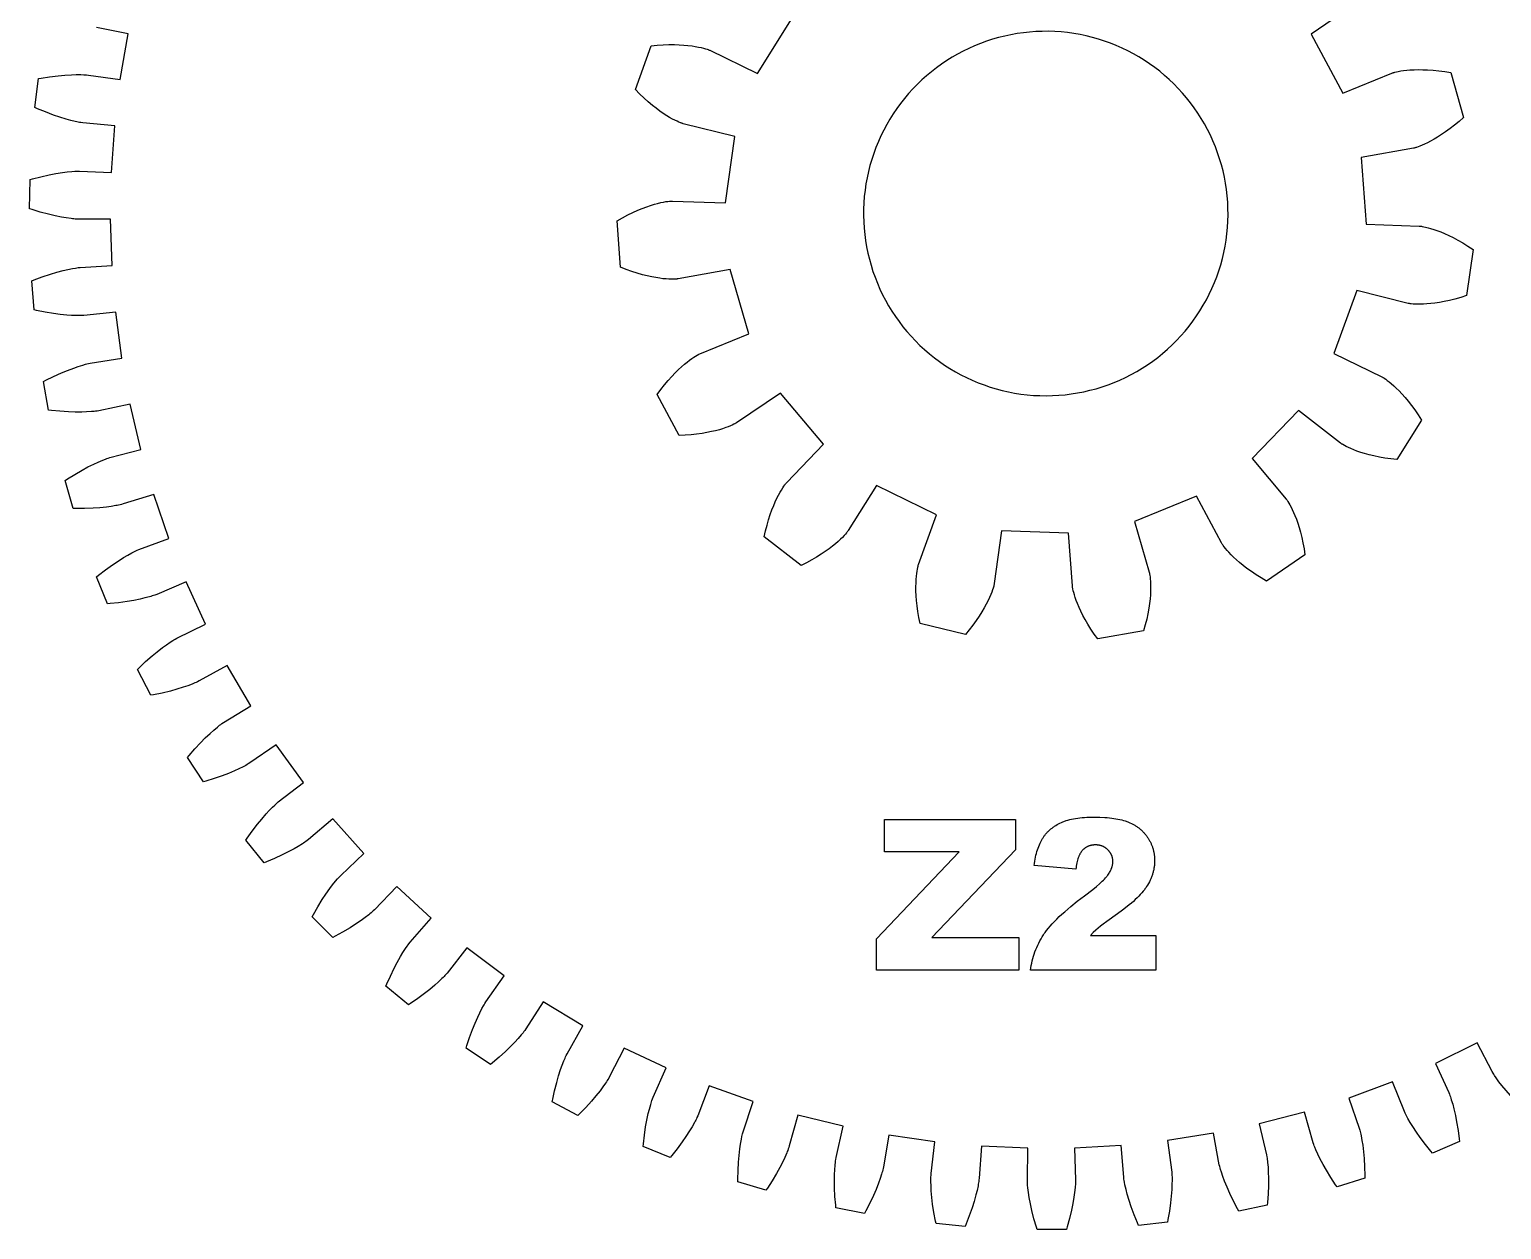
# Model space of a CAD drawing. Header units: millimetres. Extents: x 3982.7 to 4070.1, y 1290.4 to 1369.6.
# Drawn here: x 3982.69 to 4031.15, y 1290.45 to 1329.97 of the extents above; entities that cross this region are included whole.
import ezdxf

# ---------------------------------------------------------------- set-up
doc = ezdxf.new("R2010")
doc.units = ezdxf.units.MM
doc.header["$MEASUREMENT"] = 0
for name, color, linetype, true_color in [('Laser$LaserCut1', 1, 'Continuous', 0xff0000), ('Laser$LaserCut2', 3, 'Continuous', 0x00ff00), ('Laser$LaserEngrave', 4, 'Continuous', 0x00ffff)]:
    doc.layers.add(name, color=color, linetype=linetype, true_color=true_color)

msp = doc.modelspace()

# ---------------------------------------------------------------- linework, layer by layer
at = {"layer": 'Laser$LaserCut1'}
for points in [[(3985.939, 1329.826), (3984.906, 1330.028)], [(3985.682, 1328.313), (3985.939, 1329.826)], [(3982.875, 1327.391), (3982.989, 1328.345)], [(3982.989, 1328.345), (3983.076, 1328.36), (3983.356, 1328.404), (3983.636, 1328.439), (3983.855, 1328.46), (3984.075, 1328.474), (3984.232, 1328.478), (3984.389, 1328.478), (3984.483, 1328.476), (3984.53, 1328.473), (3984.577, 1328.47), (3984.64, 1328.463)], [(3984.64, 1328.463), (3985.682, 1328.313)], [(3984.452, 1326.887), (3984.389, 1326.896), (3984.343, 1326.903), (3984.297, 1326.912), (3984.25, 1326.921), (3984.204, 1326.931), (3984.052, 1326.968), (3983.9, 1327.01), (3983.69, 1327.075), (3983.482, 1327.146), (3983.218, 1327.247), (3982.956, 1327.355), (3982.875, 1327.391)], [(3985.5, 1326.788), (3984.452, 1326.887)], [(3985.394, 1325.257), (3985.5, 1326.788)], [(3982.693, 1324.06), (3982.712, 1325.021)], [(3982.712, 1325.021), (3982.797, 1325.045), (3983.071, 1325.117), (3983.346, 1325.18), (3983.562, 1325.222), (3983.779, 1325.257), (3983.935, 1325.278), (3984.091, 1325.293), (3984.185, 1325.3), (3984.232, 1325.302), (3984.28, 1325.303), (3984.342, 1325.303)], [(3984.342, 1325.303), (3985.394, 1325.257)], [(3984.312, 1323.716), (3984.249, 1323.718), (3984.202, 1323.721), (3984.155, 1323.725), (3984.108, 1323.73), (3984.062, 1323.736), (3983.906, 1323.757), (3983.751, 1323.784), (3983.536, 1323.827), (3983.321, 1323.878), (3983.048, 1323.951), (3982.778, 1324.033), (3982.693, 1324.06)], [(3985.365, 1323.722), (3984.312, 1323.716)], [(3985.412, 1322.188), (3985.365, 1323.722)], [(3982.767, 1321.686), (3982.849, 1321.719), (3983.114, 1321.817), (3983.382, 1321.907), (3983.593, 1321.971), (3983.805, 1322.027), (3983.958, 1322.063), (3984.112, 1322.094), (3984.205, 1322.11), (3984.252, 1322.117), (3984.299, 1322.123), (3984.361, 1322.129)], [(3984.361, 1322.129), (3985.412, 1322.188)], [(3982.844, 1320.728), (3982.767, 1321.686)], [(3984.489, 1320.547), (3984.426, 1320.543), (3984.379, 1320.541), (3984.332, 1320.541), (3984.285, 1320.541), (3984.238, 1320.541), (3984.081, 1320.548), (3983.924, 1320.558), (3983.705, 1320.58), (3983.487, 1320.609), (3983.208, 1320.655), (3982.931, 1320.709), (3982.844, 1320.728)], [(3985.536, 1320.658), (3984.489, 1320.547)], [(3985.736, 1319.136), (3985.536, 1320.658)], [(3984.696, 1318.973), (3985.736, 1319.136)], [(3983.153, 1318.373), (3983.232, 1318.414), (3983.486, 1318.538), (3983.744, 1318.654), (3983.947, 1318.738), (3984.153, 1318.816), (3984.301, 1318.867), (3984.452, 1318.913), (3984.542, 1318.939), (3984.588, 1318.95), (3984.634, 1318.961), (3984.696, 1318.973)], [(3983.326, 1317.428), (3983.153, 1318.373)], [(3984.981, 1317.411), (3984.919, 1317.401), (3984.872, 1317.395), (3984.825, 1317.389), (3984.778, 1317.385), (3984.731, 1317.381), (3984.574, 1317.371), (3984.417, 1317.366), (3984.197, 1317.366), (3983.978, 1317.373), (3983.695, 1317.391), (3983.414, 1317.418), (3983.326, 1317.428)], [(3986.011, 1317.626), (3984.981, 1317.411)], [(3986.362, 1316.131), (3986.011, 1317.626)], [(3983.868, 1315.115), (3983.942, 1315.163), (3984.183, 1315.312), (3984.428, 1315.454), (3984.621, 1315.558), (3984.818, 1315.656), (3984.961, 1315.721), (3985.106, 1315.782), (3985.194, 1315.816), (3985.238, 1315.832), (3985.283, 1315.847), (3985.343, 1315.866)], [(3985.343, 1315.866), (3986.362, 1316.131)], [(3984.134, 1314.192), (3983.868, 1315.115)], [(3985.782, 1314.34), (3985.721, 1314.324), (3985.675, 1314.313), (3985.629, 1314.303), (3985.583, 1314.293), (3985.537, 1314.285), (3985.382, 1314.26), (3985.226, 1314.239), (3985.007, 1314.217), (3984.788, 1314.202), (3984.505, 1314.192), (3984.222, 1314.19), (3984.134, 1314.192)], [(3986.786, 1314.656), (3985.782, 1314.34)], [(3987.283, 1313.204), (3986.786, 1314.656)], [(3984.903, 1311.945), (3984.972, 1312), (3985.197, 1312.172), (3985.426, 1312.337), (3985.609, 1312.46), (3985.795, 1312.577), (3985.931, 1312.656), (3986.069, 1312.731), (3986.153, 1312.774), (3986.195, 1312.794), (3986.238, 1312.814), (3986.296, 1312.838)], [(3986.296, 1312.838), (3987.283, 1313.204)], [(3985.26, 1311.052), (3984.903, 1311.945)], [(3986.885, 1311.364), (3986.826, 1311.342), (3986.782, 1311.326), (3986.737, 1311.311), (3986.692, 1311.298), (3986.647, 1311.285), (3986.495, 1311.244), (3986.342, 1311.208), (3986.126, 1311.165), (3985.909, 1311.128), (3985.629, 1311.089), (3985.348, 1311.06), (3985.26, 1311.052)], [(3987.853, 1311.778), (3986.885, 1311.364)], [(3988.492, 1310.383), (3987.853, 1311.778)], [(3987.546, 1309.921), (3988.492, 1310.383)], [(3986.249, 1308.893), (3986.313, 1308.955), (3986.519, 1309.149), (3986.731, 1309.336), (3986.9, 1309.476), (3987.074, 1309.611), (3987.201, 1309.703), (3987.331, 1309.792), (3987.41, 1309.843), (3987.45, 1309.867), (3987.491, 1309.891), (3987.546, 1309.921)], [(3989.2, 1309.021), (3988.279, 1308.512)], [(3989.976, 1307.696), (3989.2, 1309.021)], [(3986.693, 1308.04), (3986.249, 1308.893)], [(3988.279, 1308.512), (3988.223, 1308.484), (3988.18, 1308.464), (3988.137, 1308.445), (3988.093, 1308.427), (3988.05, 1308.41), (3987.903, 1308.354), (3987.754, 1308.303), (3987.544, 1308.239), (3987.332, 1308.18), (3987.057, 1308.114), (3986.78, 1308.057), (3986.693, 1308.04)], [(3989.081, 1307.142), (3989.976, 1307.696)], [(3987.892, 1305.99), (3987.949, 1306.058), (3988.135, 1306.272), (3988.327, 1306.479), (3988.482, 1306.635), (3988.641, 1306.787), (3988.759, 1306.891), (3988.879, 1306.992), (3988.953, 1307.051), (3988.991, 1307.079), (3989.029, 1307.107), (3989.081, 1307.142)], [(3990.816, 1306.412), (3989.95, 1305.814)], [(3991.72, 1305.171), (3990.816, 1306.412)], [(3988.419, 1305.186), (3987.892, 1305.99)], [(3989.95, 1305.814), (3989.897, 1305.78), (3989.856, 1305.756), (3989.815, 1305.733), (3989.774, 1305.711), (3989.732, 1305.689), (3989.591, 1305.619), (3989.448, 1305.553), (3989.246, 1305.468), (3989.04, 1305.389), (3988.773, 1305.296), (3988.504, 1305.211), (3988.419, 1305.186)], [(3990.884, 1304.53), (3991.72, 1305.171)], [(3989.816, 1303.266), (3989.866, 1303.339), (3990.03, 1303.57), (3990.201, 1303.795), (3990.339, 1303.966), (3990.482, 1304.133), (3990.589, 1304.249), (3990.698, 1304.361), (3990.766, 1304.427), (3990.801, 1304.459), (3990.836, 1304.49), (3990.884, 1304.53)], [(3992.684, 1303.976), (3991.881, 1303.295)], [(3993.706, 1302.831), (3992.684, 1303.976)], [(3990.42, 1302.518), (3989.816, 1303.266)], [(3991.881, 1303.295), (3991.832, 1303.256), (3991.794, 1303.228), (3991.755, 1303.201), (3991.716, 1303.175), (3991.677, 1303.149), (3991.544, 1303.065), (3991.408, 1302.986), (3991.215, 1302.881), (3991.018, 1302.782), (3990.762, 1302.663), (3990.502, 1302.551), (3990.42, 1302.518)], [(3992.939, 1302.111), (3993.706, 1302.831)], [(3992.002, 1300.746), (3992.044, 1300.824), (3992.184, 1301.07), (3992.332, 1301.311), (3992.452, 1301.495), (3992.578, 1301.676), (3992.673, 1301.801), (3992.771, 1301.924), (3992.831, 1301.996), (3992.863, 1302.031), (3992.895, 1302.066), (3992.939, 1302.111)], [(3994.784, 1301.739), (3994.054, 1300.981)], [(3995.916, 1300.701), (3994.784, 1301.739)], [(3992.677, 1300.062), (3992.002, 1300.746)], [(3994.054, 1300.981), (3994.008, 1300.938), (3993.973, 1300.906), (3993.938, 1300.875), (3993.902, 1300.845), (3993.865, 1300.815), (3993.741, 1300.719), (3993.614, 1300.627), (3993.432, 1300.503), (3993.246, 1300.385), (3993.003, 1300.24), (3992.756, 1300.104), (3992.677, 1300.062)], [(3995.224, 1299.908), (3995.916, 1300.701)], [(3994.428, 1298.457), (3994.462, 1298.539), (3994.577, 1298.797), (3994.7, 1299.052), (3994.801, 1299.247), (3994.909, 1299.439), (3994.99, 1299.574), (3995.075, 1299.706), (3995.128, 1299.783), (3995.156, 1299.821), (3995.185, 1299.859), (3995.224, 1299.908)], [(3997.097, 1299.722), (3996.446, 1298.895)], [(3998.326, 1298.802), (3997.097, 1299.722)], [(3996.446, 1298.895), (3996.405, 1298.847), (3996.373, 1298.812), (3996.341, 1298.778), (3996.308, 1298.744), (3996.274, 1298.711), (3996.161, 1298.603), (3996.043, 1298.498), (3995.875, 1298.357), (3995.702, 1298.221), (3995.474, 1298.053), (3995.242, 1297.893), (3995.168, 1297.844)], [(3997.717, 1297.944), (3998.326, 1298.802)], [(3995.168, 1297.844), (3994.428, 1298.457)], [(3997.069, 1296.421), (3997.095, 1296.505), (3997.184, 1296.774), (3997.281, 1297.04), (3997.362, 1297.244), (3997.45, 1297.446), (3997.518, 1297.588), (3997.589, 1297.727), (3997.635, 1297.81), (3997.658, 1297.851), (3997.683, 1297.891), (3997.717, 1297.944)], [(3999.6, 1297.945), (3999.034, 1297.057)], [(4000.914, 1297.152), (3999.6, 1297.945)], [(3999.034, 1297.057), (3998.998, 1297.006), (3998.97, 1296.968), (3998.941, 1296.93), (3998.912, 1296.894), (3998.882, 1296.857), (3998.779, 1296.738), (3998.673, 1296.623), (3998.519, 1296.465), (3998.361, 1296.313), (3998.151, 1296.123), (3997.935, 1295.94), (3997.867, 1295.884)], [(4000.393, 1296.237), (4000.914, 1297.152)], [(3997.867, 1295.884), (3997.069, 1296.421)], [(4002.267, 1296.426), (4001.792, 1295.486)], [(4003.654, 1295.768), (4002.267, 1296.426)], [(4030.356, 1296.591), (4028.977, 1295.917)], [(4030.842, 1295.657), (4030.356, 1296.591)], [(3999.9, 1294.658), (3999.918, 1294.744), (3999.979, 1295.02), (4000.049, 1295.295), (4000.11, 1295.506), (4000.177, 1295.715), (4000.23, 1295.863), (4000.288, 1296.009), (4000.325, 1296.096), (4000.344, 1296.139), (4000.365, 1296.182), (4000.393, 1296.237)], [(4028.977, 1295.917), (4029.415, 1294.96)], [(4001.792, 1295.486), (4001.761, 1295.432), (4001.737, 1295.391), (4001.712, 1295.351), (4001.687, 1295.311), (4001.66, 1295.272), (4001.57, 1295.144), (4001.476, 1295.018), (4001.339, 1294.846), (4001.196, 1294.679), (4001.006, 1294.469), (4000.81, 1294.265), (4000.747, 1294.203)], [(4003.226, 1294.806), (4003.654, 1295.768)], [(4031.901, 1294.386), (4031.838, 1294.448), (4031.639, 1294.649), (4031.447, 1294.857), (4031.302, 1295.022), (4031.163, 1295.193), (4031.067, 1295.317), (4030.976, 1295.445), (4030.923, 1295.523), (4030.897, 1295.563), (4030.873, 1295.603), (4030.842, 1295.657)], [(4005.072, 1295.18), (4004.693, 1294.198)], [(4006.517, 1294.664), (4005.072, 1295.18)], [(4027.566, 1295.313), (4026.126, 1294.779)], [(4027.956, 1294.335), (4027.566, 1295.313)], [(4029.415, 1294.96), (4029.439, 1294.902), (4029.456, 1294.858), (4029.471, 1294.813), (4029.486, 1294.769), (4029.5, 1294.724), (4029.545, 1294.573), (4029.584, 1294.421), (4029.633, 1294.207), (4029.675, 1293.991), (4029.721, 1293.712), (4029.758, 1293.431), (4029.767, 1293.343)], [(4000.747, 1294.203), (3999.9, 1294.658)], [(4002.893, 1293.185), (4002.902, 1293.273), (4002.935, 1293.554), (4002.978, 1293.834), (4003.017, 1294.05), (4003.063, 1294.265), (4003.101, 1294.417), (4003.144, 1294.569), (4003.172, 1294.659), (4003.187, 1294.703), (4003.203, 1294.748), (4003.226, 1294.806)], [(4006.188, 1293.664), (4006.517, 1294.664)], [(4026.126, 1294.779), (4026.468, 1293.783)], [(4004.693, 1294.198), (4004.668, 1294.14), (4004.648, 1294.098), (4004.627, 1294.055), (4004.605, 1294.013), (4004.583, 1293.972), (4004.506, 1293.835), (4004.425, 1293.7), (4004.306, 1293.516), (4004.18, 1293.335), (4004.012, 1293.107), (4003.837, 1292.885), (4003.781, 1292.817)], [(4007.987, 1294.22), (4007.707, 1293.205)], [(4009.476, 1293.85), (4007.987, 1294.22)], [(4024.662, 1294.318), (4023.177, 1293.93)], [(4023.177, 1293.93), (4023.417, 1292.906)], [(4024.953, 1293.306), (4024.662, 1294.318)], [(4028.884, 1292.965), (4028.827, 1293.032), (4028.649, 1293.252), (4028.479, 1293.478), (4028.351, 1293.657), (4028.23, 1293.841), (4028.147, 1293.974), (4028.068, 1294.11), (4028.024, 1294.193), (4028.002, 1294.235), (4027.982, 1294.278), (4027.956, 1294.335)], [(4006.018, 1292.018), (4006.018, 1292.106), (4006.023, 1292.389), (4006.037, 1292.671), (4006.055, 1292.891), (4006.08, 1293.109), (4006.102, 1293.265), (4006.129, 1293.419), (4006.148, 1293.512), (4006.159, 1293.558), (4006.171, 1293.603), (4006.188, 1293.664)], [(4009.248, 1292.822), (4009.476, 1293.85)], [(4010.983, 1293.555), (4010.806, 1292.517)], [(4012.502, 1293.335), (4010.983, 1293.555)], [(4021.674, 1293.617), (4020.158, 1293.38)], [(4021.863, 1292.582), (4021.674, 1293.617)], [(4026.468, 1293.783), (4026.485, 1293.723), (4026.497, 1293.677), (4026.509, 1293.632), (4026.519, 1293.586), (4026.529, 1293.539), (4026.558, 1293.385), (4026.582, 1293.23), (4026.61, 1293.012), (4026.63, 1292.793), (4026.647, 1292.51), (4026.656, 1292.228), (4026.657, 1292.139)], [(4003.781, 1292.817), (4002.893, 1293.185)], [(4007.707, 1293.205), (4007.688, 1293.145), (4007.673, 1293.101), (4007.656, 1293.056), (4007.639, 1293.013), (4007.621, 1292.969), (4007.558, 1292.825), (4007.49, 1292.683), (4007.39, 1292.487), (4007.284, 1292.295), (4007.139, 1292.052), (4006.987, 1291.813), (4006.938, 1291.74)], [(4012.377, 1292.289), (4012.502, 1293.335)], [(4014.03, 1293.191), (4013.958, 1292.141)], [(4015.564, 1293.123), (4014.03, 1293.191)], [(4015.544, 1292.071), (4015.564, 1293.123)], [(4018.631, 1293.218), (4017.099, 1293.132)], [(4017.099, 1293.132), (4017.131, 1292.08)], [(4018.716, 1292.169), (4018.631, 1293.218)], [(4020.158, 1293.38), (4020.295, 1292.336)], [(4025.74, 1291.85), (4025.69, 1291.924), (4025.535, 1292.16), (4025.388, 1292.401), (4025.279, 1292.593), (4025.176, 1292.787), (4025.107, 1292.928), (4025.043, 1293.072), (4025.006, 1293.159), (4024.989, 1293.202), (4024.973, 1293.247), (4024.953, 1293.306)], [(4029.767, 1293.343), (4028.884, 1292.965)], [(4009.243, 1291.167), (4009.234, 1291.255), (4009.211, 1291.537), (4009.197, 1291.82), (4009.193, 1292.04), (4009.196, 1292.26), (4009.203, 1292.416), (4009.214, 1292.573), (4009.224, 1292.667), (4009.23, 1292.714), (4009.237, 1292.76), (4009.248, 1292.822)], [(4010.806, 1292.517), (4010.793, 1292.455), (4010.782, 1292.41), (4010.77, 1292.364), (4010.757, 1292.319), (4010.743, 1292.273), (4010.695, 1292.124), (4010.642, 1291.976), (4010.562, 1291.771), (4010.475, 1291.569), (4010.355, 1291.313), (4010.228, 1291.061), (4010.186, 1290.982)], [(4022.501, 1291.055), (4022.459, 1291.133), (4022.328, 1291.383), (4022.205, 1291.638), (4022.116, 1291.839), (4022.033, 1292.043), (4021.979, 1292.19), (4021.929, 1292.339), (4021.901, 1292.429), (4021.889, 1292.475), (4021.877, 1292.521), (4021.863, 1292.582)], [(4023.417, 1292.906), (4023.429, 1292.844), (4023.437, 1292.797), (4023.443, 1292.751), (4023.449, 1292.704), (4023.454, 1292.657), (4023.467, 1292.5), (4023.476, 1292.344), (4023.482, 1292.124), (4023.48, 1291.904), (4023.469, 1291.621), (4023.45, 1291.339), (4023.442, 1291.251)], [(4006.938, 1291.74), (4006.018, 1292.018)], [(4012.537, 1290.642), (4012.519, 1290.729), (4012.468, 1291.007), (4012.426, 1291.287), (4012.4, 1291.505), (4012.381, 1291.724), (4012.372, 1291.881), (4012.368, 1292.038), (4012.369, 1292.133), (4012.37, 1292.18), (4012.372, 1292.227), (4012.377, 1292.289)], [(4013.958, 1292.141), (4013.951, 1292.078), (4013.944, 1292.032), (4013.937, 1291.985), (4013.928, 1291.939), (4013.919, 1291.892), (4013.886, 1291.739), (4013.848, 1291.586), (4013.789, 1291.375), (4013.722, 1291.165), (4013.629, 1290.898), (4013.527, 1290.634), (4013.494, 1290.552)], [(4015.866, 1290.448), (4015.84, 1290.532), (4015.762, 1290.804), (4015.692, 1291.078), (4015.644, 1291.293), (4015.604, 1291.509), (4015.579, 1291.664), (4015.56, 1291.82), (4015.551, 1291.914), (4015.547, 1291.961), (4015.545, 1292.008), (4015.544, 1292.071)], [(4017.131, 1292.08), (4017.13, 1292.017), (4017.128, 1291.97), (4017.126, 1291.923), (4017.122, 1291.876), (4017.118, 1291.829), (4017.1, 1291.673), (4017.078, 1291.518), (4017.039, 1291.301), (4016.994, 1291.086), (4016.928, 1290.811), (4016.853, 1290.538), (4016.827, 1290.453)], [(4019.199, 1290.586), (4019.164, 1290.667), (4019.059, 1290.93), (4018.963, 1291.196), (4018.894, 1291.405), (4018.832, 1291.616), (4018.792, 1291.768), (4018.757, 1291.921), (4018.739, 1292.013), (4018.731, 1292.06), (4018.724, 1292.106), (4018.716, 1292.169)], [(4020.295, 1292.336), (4020.3, 1292.273), (4020.303, 1292.226), (4020.305, 1292.179), (4020.306, 1292.132), (4020.307, 1292.085), (4020.304, 1291.928), (4020.298, 1291.771), (4020.281, 1291.552), (4020.258, 1291.333), (4020.219, 1291.053), (4020.171, 1290.774), (4020.155, 1290.687)], [(4026.657, 1292.139), (4025.74, 1291.85)], [(4010.186, 1290.982), (4009.243, 1291.167)], [(4023.442, 1291.251), (4022.501, 1291.055)], [(4013.494, 1290.552), (4012.537, 1290.642)], [(4020.155, 1290.687), (4019.199, 1290.586)], [(4016.827, 1290.453), (4015.866, 1290.448)]]:
    msp.add_lwpolyline(points, dxfattribs=at)
at = {"layer": 'Laser$LaserCut2'}
msp.add_lwpolyline([(4016.577, 1317.919), (4016.784, 1317.937), (4016.991, 1317.963), (4017.197, 1317.995), (4017.401, 1318.035), (4017.604, 1318.082), (4017.805, 1318.136), (4018.004, 1318.197), (4018.201, 1318.265), (4018.396, 1318.34), (4018.588, 1318.421), (4018.776, 1318.509), (4018.962, 1318.603), (4019.144, 1318.704), (4019.323, 1318.811), (4019.498, 1318.924), (4019.669, 1319.043), (4019.835, 1319.168), (4019.997, 1319.299), (4020.155, 1319.436), (4020.307, 1319.577), (4020.455, 1319.724), (4020.597, 1319.876), (4020.735, 1320.033), (4020.866, 1320.194), (4020.992, 1320.36), (4021.112, 1320.53), (4021.226, 1320.705), (4021.334, 1320.883), (4021.436, 1321.064), (4021.531, 1321.25), (4021.62, 1321.438), (4021.702, 1321.629), (4021.778, 1321.823), (4021.847, 1322.02), (4021.909, 1322.219), (4021.964, 1322.42), (4022.012, 1322.622), (4022.053, 1322.827), (4022.086, 1323.032), (4022.113, 1323.239), (4022.133, 1323.446), (4022.145, 1323.654), (4022.15, 1323.862), (4022.148, 1324.07), (4022.138, 1324.278), (4022.122, 1324.486), (4022.098, 1324.693), (4022.067, 1324.899), (4022.029, 1325.104), (4021.984, 1325.307), (4021.931, 1325.509), (4021.872, 1325.708), (4021.806, 1325.906), (4021.733, 1326.101), (4021.653, 1326.293), (4021.567, 1326.483), (4021.474, 1326.669), (4021.375, 1326.853), (4021.27, 1327.032), (4021.158, 1327.208), (4021.04, 1327.38), (4020.917, 1327.547), (4020.787, 1327.711), (4020.652, 1327.869), (4020.512, 1328.023), (4020.367, 1328.172), (4020.216, 1328.316), (4020.06, 1328.454), (4019.9, 1328.587), (4019.735, 1328.715), (4019.566, 1328.836), (4019.393, 1328.952), (4019.216, 1329.061), (4019.035, 1329.164), (4018.85, 1329.261), (4018.663, 1329.352), (4018.472, 1329.436), (4018.279, 1329.513), (4018.083, 1329.584), (4017.885, 1329.647), (4017.684, 1329.704), (4017.482, 1329.754), (4017.278, 1329.796), (4017.073, 1329.832), (4016.867, 1329.861), (4016.659, 1329.882), (4016.452, 1329.896), (4016.243, 1329.903), (4016.035, 1329.902), (4015.827, 1329.895), (4015.619, 1329.88), (4015.412, 1329.858), (4015.206, 1329.829), (4015.001, 1329.792), (4014.797, 1329.749), (4014.595, 1329.698), (4014.395, 1329.641), (4014.197, 1329.577), (4014.001, 1329.505), (4013.808, 1329.427), (4013.618, 1329.343), (4013.43, 1329.252), (4013.246, 1329.154), (4013.066, 1329.05), (4012.889, 1328.94), (4012.716, 1328.824), (4012.548, 1328.702), (4012.383, 1328.574), (4012.223, 1328.44), (4012.068, 1328.301), (4011.918, 1328.157), (4011.773, 1328.007), (4011.633, 1327.853), (4011.499, 1327.694), (4011.37, 1327.53), (4011.247, 1327.362), (4011.13, 1327.19), (4011.019, 1327.014), (4010.914, 1326.834), (4010.816, 1326.65), (4010.724, 1326.463), (4010.638, 1326.274), (4010.559, 1326.081), (4010.487, 1325.885), (4010.421, 1325.688), (4010.363, 1325.488), (4010.311, 1325.286), (4010.267, 1325.083), (4010.23, 1324.878), (4010.199, 1324.672), (4010.176, 1324.465), (4010.16, 1324.257), (4010.152, 1324.049), (4010.15, 1323.841), (4010.156, 1323.632), (4010.169, 1323.425), (4010.189, 1323.217), (4010.217, 1323.011), (4010.251, 1322.805), (4010.293, 1322.601), (4010.342, 1322.399), (4010.397, 1322.198), (4010.46, 1322), (4010.53, 1321.803), (4010.606, 1321.609), (4010.689, 1321.418), (4010.778, 1321.23), (4010.874, 1321.046), (4010.977, 1320.864), (4011.085, 1320.686), (4011.2, 1320.513), (4011.321, 1320.343), (4011.447, 1320.177), (4011.579, 1320.016), (4011.717, 1319.86), (4011.86, 1319.709), (4012.008, 1319.562), (4012.161, 1319.421), (4012.319, 1319.285), (4012.482, 1319.155), (4012.649, 1319.031), (4012.82, 1318.912), (4012.995, 1318.8), (4013.174, 1318.693), (4013.357, 1318.593), (4013.543, 1318.499), (4013.732, 1318.412), (4013.924, 1318.332), (4014.119, 1318.258), (4014.316, 1318.191), (4014.515, 1318.13), (4014.717, 1318.077), (4014.92, 1318.031), (4015.124, 1317.992), (4015.33, 1317.96), (4015.537, 1317.935), (4015.745, 1317.917), (4015.953, 1317.907), (4016.161, 1317.903), (4016.369, 1317.907), (4016.577, 1317.919)], dxfattribs=at)
at = {"layer": 'Laser$LaserEngrave'}
for points in [[(4026.334, 1330.793), (4024.887, 1329.814)], [(4006.663, 1328.514), (4007.829, 1330.386)], [(4024.887, 1329.814), (4025.925, 1327.869)], [(4002.639, 1327.984), (4003.162, 1329.426)], [(4003.162, 1329.426), (4003.36, 1329.445), (4003.56, 1329.458), (4003.742, 1329.464), (4003.924, 1329.465), (4004.081, 1329.461), (4004.239, 1329.452), (4004.372, 1329.439), (4004.504, 1329.423), (4004.612, 1329.407), (4004.719, 1329.387), (4004.802, 1329.369), (4004.885, 1329.348), (4004.943, 1329.331), (4005.001, 1329.313), (4005.035, 1329.301), (4005.052, 1329.294), (4005.069, 1329.287), (4005.091, 1329.278)], [(4005.091, 1329.278), (4006.663, 1328.514)], [(4025.925, 1327.869), (4027.543, 1328.525)], [(4027.543, 1328.525), (4027.566, 1328.534), (4027.584, 1328.539), (4027.601, 1328.545), (4027.619, 1328.55), (4027.636, 1328.554), (4027.695, 1328.569), (4027.754, 1328.581), (4027.838, 1328.597), (4027.922, 1328.609), (4028.03, 1328.622), (4028.139, 1328.631), (4028.273, 1328.639), (4028.406, 1328.642), (4028.564, 1328.64), (4028.721, 1328.634), (4028.903, 1328.621), (4029.084, 1328.603), (4029.282, 1328.576), (4029.479, 1328.544)], [(4029.479, 1328.544), (4029.904, 1327.07)], [(4004.216, 1326.861), (4004.192, 1326.868), (4004.175, 1326.874), (4004.158, 1326.88), (4004.141, 1326.886), (4004.124, 1326.892), (4004.068, 1326.915), (4004.012, 1326.94), (4003.936, 1326.977), (4003.86, 1327.016), (4003.765, 1327.069), (4003.672, 1327.126), (4003.559, 1327.198), (4003.45, 1327.274), (4003.323, 1327.368), (4003.199, 1327.465), (4003.06, 1327.583), (4002.924, 1327.704), (4002.78, 1327.842), (4002.639, 1327.984)], [(4005.911, 1326.441), (4004.216, 1326.861)], [(4029.904, 1327.07), (4029.754, 1326.938), (4029.601, 1326.81), (4029.457, 1326.698), (4029.31, 1326.59), (4029.18, 1326.501), (4029.047, 1326.416), (4028.933, 1326.348), (4028.816, 1326.283), (4028.719, 1326.233), (4028.62, 1326.186), (4028.543, 1326.152), (4028.464, 1326.12), (4028.407, 1326.1), (4028.349, 1326.08), (4028.332, 1326.075), (4028.314, 1326.07), (4028.297, 1326.065), (4028.279, 1326.061), (4028.255, 1326.056)], [(4005.607, 1324.257), (4005.911, 1326.441)], [(4028.255, 1326.056), (4026.536, 1325.75)], [(4026.536, 1325.75), (4026.693, 1323.55)], [(4002.038, 1323.665), (4002.212, 1323.764), (4002.389, 1323.857), (4002.552, 1323.937), (4002.718, 1324.011), (4002.864, 1324.072), (4003.012, 1324.127), (4003.138, 1324.17), (4003.266, 1324.209), (4003.371, 1324.238), (4003.477, 1324.263), (4003.561, 1324.281), (4003.644, 1324.295), (4003.704, 1324.304), (4003.765, 1324.31), (4003.783, 1324.312), (4003.801, 1324.313), (4003.819, 1324.314), (4003.837, 1324.315), (4003.862, 1324.315)], [(4003.862, 1324.315), (4005.607, 1324.257)], [(4002.147, 1322.136), (4002.038, 1323.665)], [(4026.693, 1323.55), (4028.438, 1323.492)], [(4028.438, 1323.492), (4028.463, 1323.49), (4028.481, 1323.488), (4028.499, 1323.486), (4028.517, 1323.483), (4028.535, 1323.48), (4028.594, 1323.47), (4028.654, 1323.457), (4028.736, 1323.437), (4028.818, 1323.414), (4028.922, 1323.382), (4029.026, 1323.346), (4029.15, 1323.299), (4029.274, 1323.247), (4029.417, 1323.182), (4029.559, 1323.112), (4029.719, 1323.026), (4029.877, 1322.936), (4030.047, 1322.831), (4030.214, 1322.721)], [(4030.214, 1322.721), (4030.003, 1321.202)], [(4004.045, 1321.751), (4004.02, 1321.748), (4004.002, 1321.746), (4003.984, 1321.745), (4003.966, 1321.743), (4003.948, 1321.742), (4003.887, 1321.74), (4003.827, 1321.74), (4003.742, 1321.743), (4003.657, 1321.748), (4003.548, 1321.758), (4003.44, 1321.772), (4003.308, 1321.792), (4003.177, 1321.817), (4003.023, 1321.851), (4002.87, 1321.89), (4002.695, 1321.94), (4002.522, 1321.996), (4002.334, 1322.063), (4002.147, 1322.136)], [(4005.764, 1322.057), (4004.045, 1321.751)], [(4006.375, 1319.938), (4005.764, 1322.057)], [(4026.389, 1321.366), (4025.637, 1319.293)], [(4028.084, 1320.946), (4026.389, 1321.366)], [(4030.003, 1321.202), (4029.812, 1321.142), (4029.62, 1321.088), (4029.443, 1321.044), (4029.266, 1321.005), (4029.11, 1320.977), (4028.954, 1320.953), (4028.822, 1320.937), (4028.689, 1320.926), (4028.58, 1320.919), (4028.471, 1320.917), (4028.386, 1320.917), (4028.301, 1320.92), (4028.24, 1320.924), (4028.18, 1320.93), (4028.162, 1320.933), (4028.144, 1320.935), (4028.126, 1320.938), (4028.108, 1320.941), (4028.084, 1320.946)], [(4004.757, 1319.282), (4006.375, 1319.938)], [(4003.355, 1317.946), (4003.474, 1318.107), (4003.598, 1318.264), (4003.715, 1318.403), (4003.836, 1318.539), (4003.945, 1318.653), (4004.057, 1318.764), (4004.155, 1318.855), (4004.255, 1318.942), (4004.34, 1319.012), (4004.427, 1319.078), (4004.496, 1319.127), (4004.566, 1319.175), (4004.618, 1319.207), (4004.67, 1319.238), (4004.686, 1319.247), (4004.702, 1319.255), (4004.718, 1319.263), (4004.734, 1319.271), (4004.757, 1319.282)], [(4025.637, 1319.293), (4027.208, 1318.529)], [(4027.208, 1318.529), (4027.23, 1318.518), (4027.246, 1318.509), (4027.261, 1318.499), (4027.277, 1318.489), (4027.292, 1318.48), (4027.342, 1318.445), (4027.391, 1318.41), (4027.458, 1318.358), (4027.524, 1318.304), (4027.606, 1318.232), (4027.686, 1318.157), (4027.78, 1318.063), (4027.872, 1317.966), (4027.977, 1317.848), (4028.077, 1317.727), (4028.189, 1317.583), (4028.297, 1317.436), (4028.409, 1317.271), (4028.517, 1317.103)], [(4004.077, 1316.593), (4003.355, 1317.946)], [(4007.413, 1317.993), (4005.966, 1317.014)], [(4008.833, 1316.305), (4007.413, 1317.993)], [(4024.471, 1317.421), (4022.942, 1315.832)], [(4025.849, 1316.347), (4024.471, 1317.421)], [(4005.966, 1317.014), (4005.946, 1317.001), (4005.93, 1316.992), (4005.914, 1316.983), (4005.898, 1316.974), (4005.882, 1316.966), (4005.827, 1316.94), (4005.772, 1316.915), (4005.693, 1316.883), (4005.614, 1316.853), (4005.51, 1316.818), (4005.406, 1316.786), (4005.277, 1316.751), (4005.147, 1316.721), (4004.992, 1316.689), (4004.837, 1316.662), (4004.657, 1316.637), (4004.476, 1316.618), (4004.277, 1316.603), (4004.077, 1316.593)], [(4028.517, 1317.103), (4027.707, 1315.802)], [(4007.621, 1315.047), (4008.833, 1316.305)], [(4027.707, 1315.802), (4027.508, 1315.824), (4027.31, 1315.853), (4027.131, 1315.884), (4026.953, 1315.921), (4026.8, 1315.958), (4026.647, 1316), (4026.52, 1316.04), (4026.394, 1316.083), (4026.292, 1316.122), (4026.191, 1316.163), (4026.113, 1316.198), (4026.037, 1316.236), (4025.983, 1316.264), (4025.931, 1316.294), (4025.915, 1316.304), (4025.9, 1316.313), (4025.884, 1316.323), (4025.869, 1316.333), (4025.849, 1316.347)], [(4022.942, 1315.832), (4024.067, 1314.496)], [(4006.885, 1313.257), (4006.928, 1313.452), (4006.977, 1313.646), (4007.027, 1313.821), (4007.082, 1313.994), (4007.135, 1314.143), (4007.193, 1314.29), (4007.245, 1314.412), (4007.302, 1314.533), (4007.351, 1314.631), (4007.403, 1314.727), (4007.446, 1314.8), (4007.491, 1314.872), (4007.525, 1314.922), (4007.56, 1314.972), (4007.571, 1314.986), (4007.582, 1315.001), (4007.594, 1315.015), (4007.605, 1315.029), (4007.621, 1315.047)], [(4010.573, 1314.95), (4009.649, 1313.467)], [(4012.556, 1313.986), (4010.573, 1314.95)], [(4021.115, 1314.597), (4019.072, 1313.768)], [(4021.938, 1313.056), (4021.115, 1314.597)], [(4024.067, 1314.496), (4024.081, 1314.477), (4024.092, 1314.462), (4024.102, 1314.447), (4024.113, 1314.432), (4024.123, 1314.417), (4024.155, 1314.365), (4024.185, 1314.313), (4024.225, 1314.238), (4024.263, 1314.162), (4024.309, 1314.063), (4024.351, 1313.962), (4024.399, 1313.837), (4024.444, 1313.712), (4024.491, 1313.561), (4024.534, 1313.409), (4024.578, 1313.233), (4024.616, 1313.055), (4024.652, 1312.858), (4024.682, 1312.661)], [(4011.961, 1312.344), (4012.556, 1313.986)], [(4019.072, 1313.768), (4019.556, 1312.089)], [(4009.649, 1313.467), (4009.636, 1313.447), (4009.625, 1313.433), (4009.614, 1313.418), (4009.603, 1313.404), (4009.591, 1313.39), (4009.552, 1313.343), (4009.512, 1313.298), (4009.453, 1313.237), (4009.392, 1313.177), (4009.312, 1313.103), (4009.229, 1313.031), (4009.126, 1312.947), (4009.02, 1312.866), (4008.891, 1312.775), (4008.76, 1312.687), (4008.606, 1312.591), (4008.448, 1312.499), (4008.273, 1312.404), (4008.094, 1312.315)], [(4014.697, 1313.456), (4014.456, 1311.725)], [(4016.901, 1313.382), (4014.697, 1313.456)], [(4017.025, 1311.639), (4016.901, 1313.382)], [(4008.094, 1312.315), (4006.885, 1313.257)], [(4023.412, 1311.802), (4023.24, 1311.903), (4023.071, 1312.009), (4022.92, 1312.111), (4022.772, 1312.217), (4022.647, 1312.314), (4022.525, 1312.414), (4022.425, 1312.502), (4022.327, 1312.593), (4022.25, 1312.669), (4022.175, 1312.749), (4022.118, 1312.812), (4022.064, 1312.877), (4022.026, 1312.925), (4021.99, 1312.974), (4021.98, 1312.989), (4021.97, 1313.004), (4021.96, 1313.019), (4021.95, 1313.035), (4021.938, 1313.056)], [(4012.016, 1310.409), (4011.976, 1310.605), (4011.942, 1310.801), (4011.917, 1310.982), (4011.897, 1311.163), (4011.885, 1311.32), (4011.877, 1311.478), (4011.875, 1311.611), (4011.878, 1311.744), (4011.883, 1311.854), (4011.892, 1311.962), (4011.901, 1312.047), (4011.913, 1312.131), (4011.923, 1312.191), (4011.936, 1312.25), (4011.94, 1312.268), (4011.944, 1312.286), (4011.949, 1312.303), (4011.954, 1312.321), (4011.961, 1312.344)], [(4024.682, 1312.661), (4023.412, 1311.802)], [(4019.556, 1312.089), (4019.561, 1312.066), (4019.565, 1312.048), (4019.569, 1312.03), (4019.572, 1312.012), (4019.575, 1311.994), (4019.583, 1311.934), (4019.589, 1311.874), (4019.596, 1311.789), (4019.599, 1311.704), (4019.601, 1311.595), (4019.599, 1311.486), (4019.592, 1311.352), (4019.581, 1311.219), (4019.563, 1311.063), (4019.541, 1310.907), (4019.509, 1310.727), (4019.472, 1310.549), (4019.424, 1310.355), (4019.371, 1310.162)], [(4014.456, 1311.725), (4014.452, 1311.702), (4014.448, 1311.684), (4014.444, 1311.666), (4014.439, 1311.648), (4014.435, 1311.631), (4014.418, 1311.573), (4014.399, 1311.515), (4014.37, 1311.435), (4014.339, 1311.356), (4014.296, 1311.255), (4014.25, 1311.157), (4014.189, 1311.037), (4014.125, 1310.92), (4014.045, 1310.784), (4013.961, 1310.651), (4013.859, 1310.5), (4013.753, 1310.353), (4013.631, 1310.195), (4013.504, 1310.04)], [(4017.862, 1309.894), (4017.746, 1310.057), (4017.635, 1310.223), (4017.538, 1310.377), (4017.447, 1310.534), (4017.372, 1310.673), (4017.301, 1310.814), (4017.245, 1310.935), (4017.193, 1311.058), (4017.153, 1311.16), (4017.117, 1311.263), (4017.091, 1311.344), (4017.068, 1311.425), (4017.053, 1311.484), (4017.04, 1311.543), (4017.036, 1311.561), (4017.033, 1311.579), (4017.03, 1311.597), (4017.028, 1311.615), (4017.025, 1311.639)], [(4013.504, 1310.04), (4012.016, 1310.409)], [(4019.371, 1310.162), (4017.862, 1309.894)], [(4010.84, 1302.884), (4010.84, 1303.953)], [(4010.84, 1303.953), (4015.153, 1303.953)], [(4015.153, 1303.953), (4015.153, 1302.953)], [(4016.059, 1303.348), (4016.073, 1303.368), (4016.087, 1303.388), (4016.101, 1303.408), (4016.116, 1303.428), (4016.131, 1303.447), (4016.146, 1303.466), (4016.162, 1303.485), (4016.178, 1303.503), (4016.194, 1303.521), (4016.211, 1303.539), (4016.228, 1303.556), (4016.245, 1303.573), (4016.263, 1303.59), (4016.281, 1303.607), (4016.299, 1303.623), (4016.318, 1303.639), (4016.337, 1303.654), (4016.357, 1303.67), (4016.377, 1303.685), (4016.397, 1303.7), (4016.417, 1303.714), (4016.438, 1303.728), (4016.481, 1303.756), (4016.525, 1303.782), (4016.57, 1303.807), (4016.617, 1303.831), (4016.665, 1303.853)], [(4016.665, 1303.853), (4016.69, 1303.864), (4016.715, 1303.874), (4016.741, 1303.885), (4016.768, 1303.894), (4016.795, 1303.904), (4016.823, 1303.913), (4016.88, 1303.93), (4016.939, 1303.946), (4017.001, 1303.96), (4017.065, 1303.973), (4017.132, 1303.985), (4017.201, 1303.995), (4017.272, 1304.004), (4017.345, 1304.012), (4017.421, 1304.018), (4017.5, 1304.023), (4017.58, 1304.026), (4017.748, 1304.029)], [(4017.748, 1304.029), (4017.924, 1304.027), (4018.089, 1304.019), (4018.168, 1304.013), (4018.245, 1304.006), (4018.319, 1303.998), (4018.39, 1303.988), (4018.459, 1303.977), (4018.526, 1303.965), (4018.59, 1303.952), (4018.651, 1303.937), (4018.71, 1303.921), (4018.767, 1303.904), (4018.794, 1303.894), (4018.821, 1303.885), (4018.847, 1303.875), (4018.872, 1303.865)], [(4018.872, 1303.865), (4018.921, 1303.844), (4018.97, 1303.821), (4019.016, 1303.797), (4019.039, 1303.785), (4019.062, 1303.772), (4019.084, 1303.759), (4019.106, 1303.745), (4019.128, 1303.732), (4019.149, 1303.717), (4019.17, 1303.703), (4019.19, 1303.688), (4019.211, 1303.673), (4019.23, 1303.657), (4019.25, 1303.641), (4019.269, 1303.625), (4019.288, 1303.608), (4019.307, 1303.591), (4019.325, 1303.574), (4019.343, 1303.556), (4019.36, 1303.538), (4019.378, 1303.52), (4019.394, 1303.501), (4019.411, 1303.482), (4019.427, 1303.463), (4019.443, 1303.443), (4019.459, 1303.423), (4019.474, 1303.403), (4019.489, 1303.382), (4019.503, 1303.361)], [(4015.764, 1302.431), (4015.774, 1302.503), (4015.786, 1302.574), (4015.799, 1302.642), (4015.812, 1302.708), (4015.827, 1302.773), (4015.843, 1302.835), (4015.86, 1302.895), (4015.878, 1302.954), (4015.897, 1303.01), (4015.917, 1303.064), (4015.938, 1303.117), (4015.96, 1303.167), (4015.983, 1303.215), (4015.995, 1303.238), (4016.008, 1303.261), (4016.02, 1303.284), (4016.033, 1303.306), (4016.046, 1303.327), (4016.059, 1303.348)], [(4017.782, 1303.113), (4017.766, 1303.113), (4017.75, 1303.112), (4017.734, 1303.112), (4017.719, 1303.11), (4017.703, 1303.109), (4017.688, 1303.107), (4017.673, 1303.105), (4017.658, 1303.102), (4017.644, 1303.099), (4017.629, 1303.096), (4017.615, 1303.092), (4017.601, 1303.088), (4017.587, 1303.084), (4017.573, 1303.079), (4017.56, 1303.074), (4017.547, 1303.069), (4017.533, 1303.063), (4017.521, 1303.057), (4017.508, 1303.051), (4017.495, 1303.044), (4017.483, 1303.037), (4017.471, 1303.029), (4017.459, 1303.022), (4017.447, 1303.014), (4017.435, 1303.005), (4017.424, 1302.996), (4017.412, 1302.987), (4017.401, 1302.978), (4017.39, 1302.968), (4017.38, 1302.958), (4017.369, 1302.947), (4017.359, 1302.936)], [(4018.195, 1302.952), (4018.184, 1302.962), (4018.174, 1302.972), (4018.163, 1302.981), (4018.152, 1302.99), (4018.141, 1302.999), (4018.13, 1303.007), (4018.119, 1303.015), (4018.107, 1303.023), (4018.096, 1303.03), (4018.084, 1303.037), (4018.072, 1303.044), (4018.06, 1303.05), (4018.047, 1303.056), (4018.035, 1303.062), (4018.022, 1303.068), (4018.009, 1303.073), (4017.996, 1303.078), (4017.983, 1303.082), (4017.97, 1303.087), (4017.956, 1303.09), (4017.943, 1303.094), (4017.929, 1303.097), (4017.915, 1303.1), (4017.901, 1303.103), (4017.887, 1303.105), (4017.872, 1303.107), (4017.857, 1303.109), (4017.843, 1303.111), (4017.828, 1303.112), (4017.813, 1303.112), (4017.797, 1303.113), (4017.782, 1303.113)], [(4019.503, 1303.361), (4019.517, 1303.34), (4019.531, 1303.318), (4019.544, 1303.297), (4019.557, 1303.275), (4019.569, 1303.253), (4019.581, 1303.231), (4019.593, 1303.208), (4019.604, 1303.186), (4019.614, 1303.163), (4019.624, 1303.141), (4019.634, 1303.118), (4019.643, 1303.095), (4019.652, 1303.071), (4019.66, 1303.048), (4019.668, 1303.024), (4019.676, 1303.001), (4019.683, 1302.977), (4019.689, 1302.953), (4019.695, 1302.928), (4019.701, 1302.904), (4019.706, 1302.88), (4019.711, 1302.855), (4019.715, 1302.83), (4019.719, 1302.805), (4019.722, 1302.78), (4019.725, 1302.754), (4019.728, 1302.729), (4019.73, 1302.703), (4019.731, 1302.677), (4019.732, 1302.651), (4019.733, 1302.599)], [(4010.573, 1300.022), (4013.299, 1302.884)], [(4013.299, 1302.884), (4010.84, 1302.884)], [(4015.153, 1302.953), (4012.397, 1300.06)], [(4017.359, 1302.936), (4017.349, 1302.925), (4017.339, 1302.913), (4017.329, 1302.901), (4017.319, 1302.888), (4017.31, 1302.874), (4017.301, 1302.86), (4017.292, 1302.846), (4017.283, 1302.831), (4017.275, 1302.815), (4017.267, 1302.799), (4017.258, 1302.783), (4017.251, 1302.765), (4017.243, 1302.748), (4017.236, 1302.73), (4017.228, 1302.711), (4017.221, 1302.692), (4017.208, 1302.652), (4017.195, 1302.609), (4017.184, 1302.565), (4017.173, 1302.519), (4017.163, 1302.47), (4017.154, 1302.419), (4017.145, 1302.366), (4017.138, 1302.312)], [(4018.359, 1302.565), (4018.359, 1302.579), (4018.358, 1302.593), (4018.358, 1302.607), (4018.357, 1302.621), (4018.355, 1302.634), (4018.353, 1302.648), (4018.351, 1302.661), (4018.349, 1302.674), (4018.346, 1302.687), (4018.343, 1302.7), (4018.34, 1302.713), (4018.336, 1302.726), (4018.332, 1302.738), (4018.328, 1302.751), (4018.323, 1302.763), (4018.318, 1302.775), (4018.313, 1302.787), (4018.307, 1302.799), (4018.301, 1302.811), (4018.295, 1302.823), (4018.288, 1302.834), (4018.281, 1302.845), (4018.274, 1302.857), (4018.267, 1302.868), (4018.259, 1302.879), (4018.251, 1302.89), (4018.242, 1302.901), (4018.233, 1302.911), (4018.224, 1302.922), (4018.215, 1302.932), (4018.205, 1302.942), (4018.195, 1302.952)], [(4017.138, 1302.312), (4015.764, 1302.431)], [(4018.194, 1302.122), (4018.214, 1302.151), (4018.232, 1302.18), (4018.25, 1302.208), (4018.266, 1302.237), (4018.281, 1302.265), (4018.294, 1302.293), (4018.301, 1302.307), (4018.307, 1302.321), (4018.312, 1302.335), (4018.318, 1302.349), (4018.323, 1302.363), (4018.327, 1302.377), (4018.332, 1302.391), (4018.336, 1302.404), (4018.34, 1302.418), (4018.343, 1302.431), (4018.346, 1302.445), (4018.349, 1302.459), (4018.351, 1302.472), (4018.353, 1302.485), (4018.355, 1302.499), (4018.357, 1302.512), (4018.358, 1302.525), (4018.358, 1302.539), (4018.359, 1302.552), (4018.359, 1302.565)], [(4019.733, 1302.599), (4019.733, 1302.571), (4019.732, 1302.543), (4019.731, 1302.515), (4019.729, 1302.487), (4019.727, 1302.46), (4019.724, 1302.432), (4019.72, 1302.405), (4019.717, 1302.377), (4019.712, 1302.35), (4019.707, 1302.323), (4019.702, 1302.295), (4019.696, 1302.268), (4019.69, 1302.241), (4019.683, 1302.214), (4019.675, 1302.187), (4019.667, 1302.161), (4019.659, 1302.134), (4019.649, 1302.107), (4019.64, 1302.081), (4019.63, 1302.054), (4019.619, 1302.028), (4019.608, 1302.001), (4019.597, 1301.975), (4019.584, 1301.949), (4019.559, 1301.897), (4019.531, 1301.845), (4019.501, 1301.793), (4019.469, 1301.742)], [(4017.425, 1301.438), (4017.699, 1301.65), (4017.816, 1301.745), (4017.919, 1301.834), (4017.965, 1301.876), (4018.008, 1301.916), (4018.047, 1301.955), (4018.084, 1301.991), (4018.116, 1302.026), (4018.145, 1302.06), (4018.159, 1302.076), (4018.171, 1302.092), (4018.183, 1302.107), (4018.194, 1302.122)], [(4019.469, 1301.742), (4019.452, 1301.716), (4019.434, 1301.691), (4019.415, 1301.665), (4019.396, 1301.639), (4019.354, 1301.586), (4019.309, 1301.532), (4019.261, 1301.478), (4019.209, 1301.424), (4019.154, 1301.368), (4019.096, 1301.312), (4019.034, 1301.255), (4018.969, 1301.198), (4018.9, 1301.14), (4018.828, 1301.081), (4018.674, 1300.962), (4018.506, 1300.84)], [(4016.079, 1300.158), (4016.102, 1300.192), (4016.126, 1300.227), (4016.152, 1300.262), (4016.178, 1300.297), (4016.235, 1300.369), (4016.298, 1300.443), (4016.364, 1300.518), (4016.436, 1300.594), (4016.513, 1300.672), (4016.595, 1300.751), (4016.681, 1300.832), (4016.773, 1300.914), (4016.971, 1301.083), (4017.188, 1301.258), (4017.425, 1301.438)], [(4018.506, 1300.84), (4018.161, 1300.595), (4018.039, 1300.505), (4017.991, 1300.469), (4017.952, 1300.437)], [(4017.952, 1300.437), (4017.879, 1300.375), (4017.8, 1300.304), (4017.715, 1300.225), (4017.624, 1300.136)], [(4010.573, 1298.991), (4010.573, 1300.022)], [(4012.397, 1300.06), (4015.268, 1300.06)], [(4015.268, 1300.06), (4015.268, 1298.991)], [(4015.649, 1298.991), (4015.659, 1299.068), (4015.671, 1299.145), (4015.686, 1299.221), (4015.703, 1299.296), (4015.722, 1299.371), (4015.743, 1299.446), (4015.766, 1299.52), (4015.792, 1299.593), (4015.82, 1299.665), (4015.85, 1299.737), (4015.883, 1299.809), (4015.917, 1299.88), (4015.954, 1299.95), (4015.994, 1300.02), (4016.035, 1300.089), (4016.079, 1300.158)], [(4017.624, 1300.136), (4019.771, 1300.136)], [(4019.771, 1300.136), (4019.771, 1298.991)], [(4015.268, 1298.991), (4010.573, 1298.991)], [(4019.771, 1298.991), (4015.649, 1298.991)]]:
    msp.add_lwpolyline(points, dxfattribs=at)

doc.saveas('drawing.dxf')
